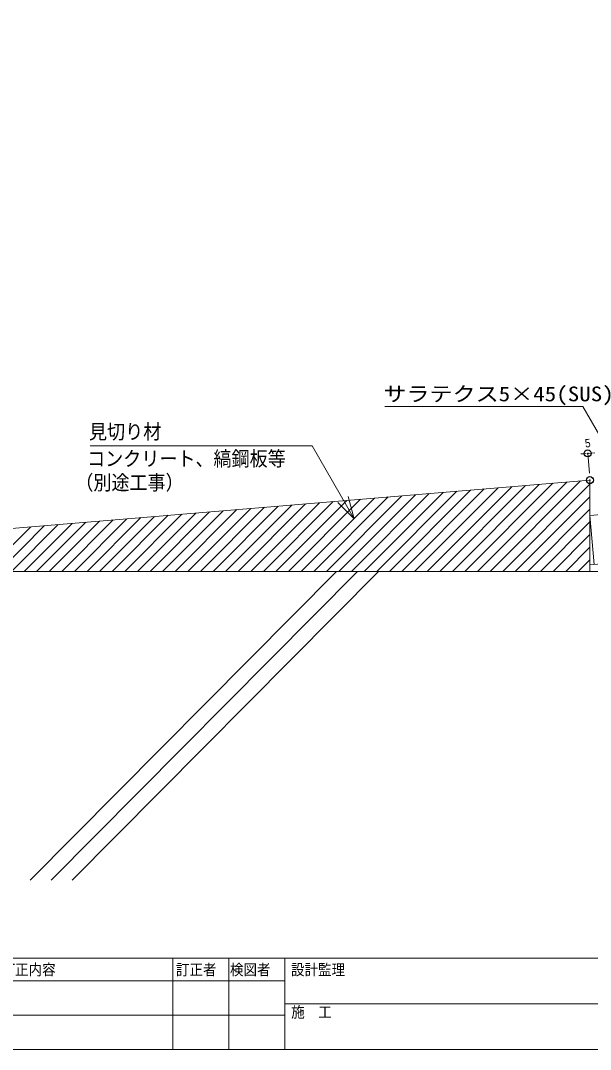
# Model space of a CAD drawing. Units: millimetres, scale not verified. Extents: x -829 to 829, y -160 to 161.
# Drawn here: x -326.3 to -245, y -160.5 to -13.9 of the extents above; entities that cross this region are included whole.
import ezdxf
from ezdxf.enums import TextEntityAlignment as Align

# ---------------------------------------------------------------- set-up
doc = ezdxf.new("R2010")
doc.units = ezdxf.units.MM
doc.header["$LTSCALE"] = 2
doc.header["$PDMODE"] = 32
doc.header["$PDSIZE"] = 1
for name, color, linetype, lineweight in [('0-0_一般', 4, 'Continuous', 9), ('0-1_根太', 4, 'Continuous', 9), ('0-4_寸法', 7, 'Continuous', 9), ('0-5_0', 7, 'Continuous', 9), ('0-7_文字', 4, 'Continuous', 9)]:
    doc.layers.add(name, color=color, linetype=linetype, lineweight=lineweight)
doc.layers.add('0-6_Defpoints', color=7, linetype='Continuous')
doc.styles.add('Osaka', font='')
doc.styles.add('ＭＳ ゴシック', font='')
doc.styles.get('Osaka').set_extended_font_data('Osaka')
doc.styles.get('ＭＳ ゴシック').set_extended_font_data('MS Gothic')

# ---------------------------------------------------------------- blocks, each defined once
blk = doc.blocks.new('グループ-49-1')
at = {"layer": '0-1_根太'}
for p, q in [((-1163.51, -669.26), (1085.31, -481.85)), ((-1157.7, -739.01), (-1163.51, -669.26))]:
    blk.add_line(p, q, dxfattribs=at)
blk = doc.blocks.new('_DOT')
at = {"layer": '0-5_0'}
for p, q in [((-1, 0), (-2, 0)), ((-0.5, 0), (0.5, 0))]:
    blk.add_line(p, q, dxfattribs=at)

msp = doc.modelspace()

# ---------------------------------------------------------------- linework, layer by layer
at = {"layer": '0-0_一般', "color": 7}
for p, q in [((-270.083, -92.401), (-258.182, -80.5)), ((-268.287, -92.401), (-256.223, -80.337)), ((-266.491, -92.401), (-254.263, -80.174)), ((-264.695, -92.401), (-252.304, -80.01)), ((-262.899, -92.401), (-250.345, -79.847)), ((-261.103, -92.401), (-248.385, -79.684)), ((-259.307, -92.401), (-246.426, -79.521)), ((-257.511, -92.401), (-245.079, -79.969)), ((-286.248, -92.401), (-275.816, -81.97)), ((-284.452, -92.401), (-273.857, -81.806)), ((-282.656, -92.401), (-271.897, -81.643)), ((-280.86, -92.401), (-269.938, -81.48)), ((-279.064, -92.401), (-267.979, -81.317)), ((-277.267, -92.401), (-266.019, -81.153)), ((-275.471, -92.401), (-264.06, -80.99)), ((-273.675, -92.401), (-262.101, -80.827)), ((-271.879, -92.401), (-260.141, -80.663)), ((-255.715, -92.401), (-245.079, -81.766)), ((-302.412, -92.401), (-293.45, -83.439)), ((-300.616, -92.401), (-291.491, -83.276)), ((-298.82, -92.401), (-289.531, -83.113)), ((-297.024, -92.401), (-287.572, -82.949)), ((-295.228, -92.401), (-285.613, -82.786)), ((-293.432, -92.401), (-283.653, -82.623)), ((-291.636, -92.401), (-281.694, -82.46)), ((-289.84, -92.401), (-279.735, -82.296)), ((-288.044, -92.401), (-277.775, -82.133)), ((-318.577, -92.401), (-311.084, -84.909)), ((-316.781, -92.401), (-309.125, -84.745)), ((-314.985, -92.401), (-307.165, -84.582)), ((-313.189, -92.401), (-305.206, -84.419)), ((-311.392, -92.401), (-303.247, -84.256)), ((-309.596, -92.401), (-301.287, -84.092)), ((-307.8, -92.401), (-299.328, -83.929)), ((-306.004, -92.401), (-297.369, -83.766)), ((-304.208, -92.401), (-295.409, -83.602)), ((-253.919, -92.401), (-245.079, -83.562)), ((-331.149, -92.401), (-324.799, -86.052)), ((-329.353, -92.401), (-322.84, -85.888)), ((-327.557, -92.401), (-320.881, -85.725)), ((-325.761, -92.401), (-318.921, -85.562)), ((-323.965, -92.401), (-316.962, -85.399)), ((-322.169, -92.401), (-315.003, -85.235)), ((-320.373, -92.401), (-313.043, -85.072)), ((-252.123, -92.401), (-245.079, -85.358)), ((-250.327, -92.401), (-245.079, -87.154)), ((-248.531, -92.401), (-245.079, -88.95)), ((-246.735, -92.401), (-245.079, -90.746)), ((-281.214, -92.401), (-324.879, -136.408)), ((-278.214, -92.401), (-321.879, -136.408)), ((-275.214, -92.401), (-318.879, -136.408)), ((-304.572, -147.5), (-304.572, -160.5)), ((-296.572, -147.5), (-296.572, -160.5)), ((-288.572, -147.5), (-288.572, -160.5)), ((-408.572, -150.75), (-288.572, -150.75)), ((-288.572, -154), (-218.572, -154)), ((-408.572, -155.625), (-288.572, -155.625))]:
    msp.add_line(p, q, dxfattribs=at)
at = {"layer": '0-0_一般', "color": 1}
msp.add_line((-400.997, -92.401), (-20.197, -92.401), dxfattribs=at)
at = {"layer": '0-0_一般', "color": 5}
for points in [[(-408.572, 112.5), (-8.572, 112.5), (-8.572, -147.5), (-408.572, -147.5)], [(-408.572, -147.5), (-8.572, -147.5), (-8.572, -160.5), (-408.572, -160.5)]]:
    msp.add_lwpolyline(points, close=True, dxfattribs=at)
at = {"layer": '0-0_一般', "color": 7}
for points in [[(-245.079, -79.408), (-245.079, -92.401), (-400.997, -92.401)], [(-245.079, -79.408), (-245.079, -92.401), (-400.997, -92.401)], [(-235.079, -90.617), (-245.079, -91.45), (-245.079, -92.401), (-235.079, -92.401)]]:
    msp.add_lwpolyline(points, close=True, dxfattribs=at)
at = {"layer": '0-4_寸法'}
for p, q in [((-245.896, -75.636), (-246.395, -75.678)), ((-244.4, -75.511), (-245.397, -75.594)), ((-245.162, -78.412), (-245.397, -75.594))]:
    msp.add_line(p, q, dxfattribs=at)
at = {"layer": '0-6_Defpoints'}
for p in [(-245.397, -75.594), (-245.079, -79.408)]:
    msp.add_point(p, dxfattribs=at)
at = {"layer": '0-7_文字'}
for p, q in [((-246.091, -68.912), (-274.332, -68.912)), ((-246.091, -68.912), (-240.079, -79.325)), ((-284.705, -74.512), (-316.33, -74.512)), ((-284.705, -74.512), (-278.694, -84.925))]:
    msp.add_line(p, q, dxfattribs=at)
msp.add_lwpolyline([(-279.545, -81.75), (-278.694, -84.925), (-281.018, -82.601)], dxfattribs=at)

# ---------------------------------------------------------------- block references
at = {"layer": '0-1_根太', "xscale": 0.1, "yscale": 0.1}
msp.add_blockref('グループ-49-1', (-128.728, -17.5), dxfattribs=at)
at = {"layer": '0-4_寸法', "xscale": 0.2503723, "yscale": 0.2503723, "rotation": 4.76364}
msp.add_blockref('_DOT', (-245.397, -75.594), dxfattribs=at)

# ---------------------------------------------------------------- texts
at = {"layer": '0-0_一般', "color": 7, "style": 'ＭＳ ゴシック', "width": 0.9}
for s, p in [('日付\u3000\u3000\u3000\u3000\u3000\u3000訂正内容', (-344.375, -150.384)), ('訂正者\u3000検図者', (-304.102, -150.393)), ('設計監理', (-287.696, -150.393)), ('施\u3000工', (-287.671, -156.437))]:
    msp.add_text(s, height=1.569, dxfattribs=at).set_placement(p, align=Align.BOTTOM_LEFT)
at = {"layer": '0-4_寸法', "style": 'Osaka', "width": 0.9}
msp.add_text('5', height=1.194, rotation=4.764, dxfattribs=at).set_placement((-245.713, -75.119), align=Align.BOTTOM_LEFT)
at = {"layer": '0-7_文字', "style": 'ＭＳ ゴシック'}
for s, width, p in [('サラテクス5×45(SUS)', 1.15, (-274.534, -68.804)), ('見切り材', 0.9, (-316.496, -74.176)), ('コンクリート、縞鋼板等', 0.9, (-316.771, -78.02)), ('（別途工事）', 0.9, (-318.449, -81.431))]:
    msp.add_text(s, height=2.097, dxfattribs=dict(at, width=width)).set_placement(p, align=Align.BOTTOM_LEFT)

doc.saveas('drawing.dxf')
